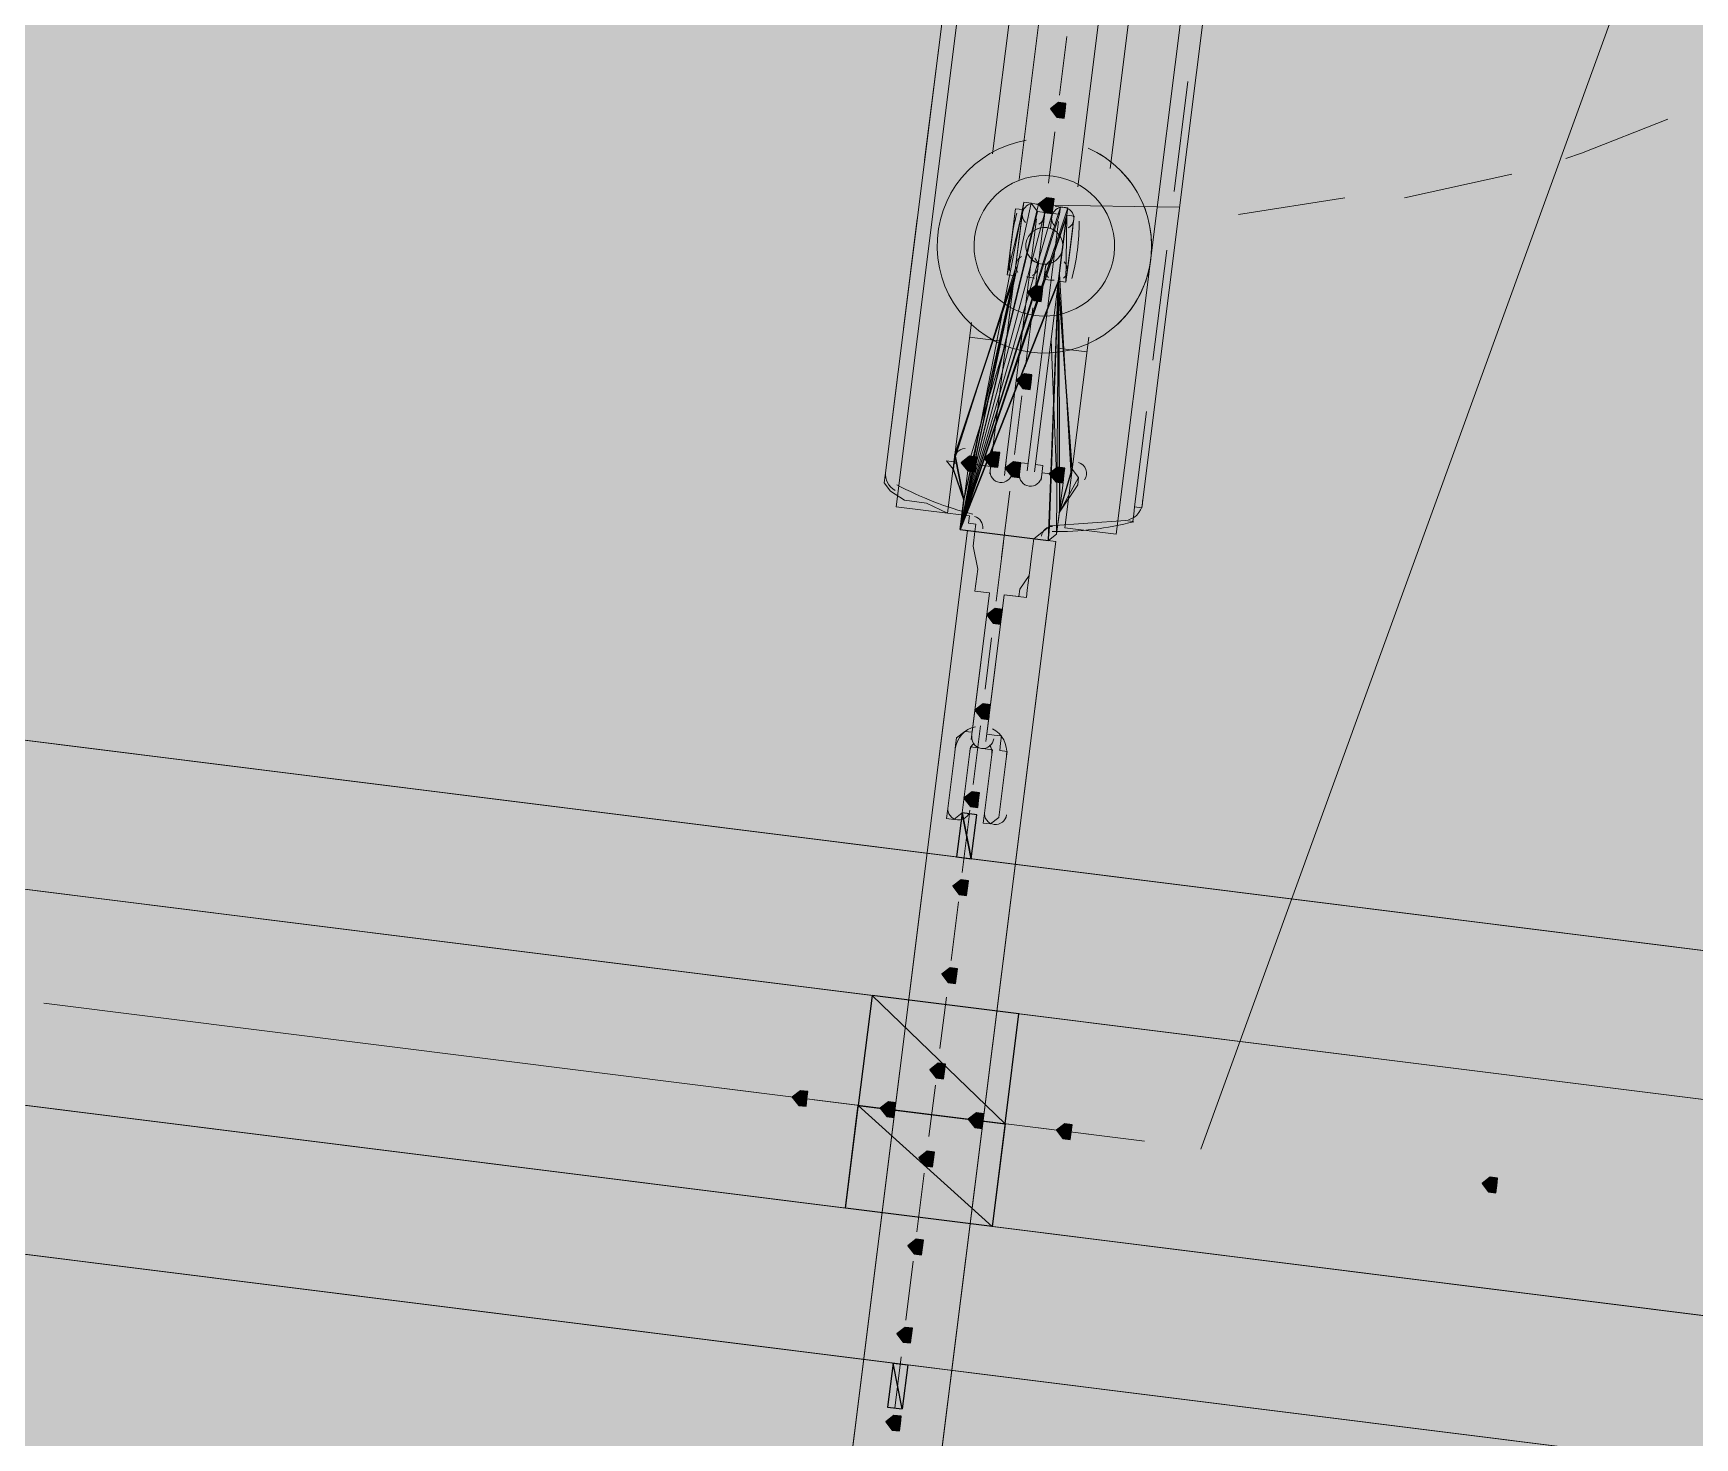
# Model space of a CAD drawing. Header units: metres. Extents: x -4 to 509425, y 7549 to 4732445.
# Drawn here: x 476012.322 to 476014.224, y 4719778.179 to 4719779.787 of the extents above; entities that cross this region are included whole.
import ezdxf

# ---------------------------------------------------------------- set-up
doc = ezdxf.new("R2010")
doc.units = ezdxf.units.M
doc.header["$LTSCALE"] = 0.01
doc.header["$MEASUREMENT"] = 0
doc.layers.get('0').update_dxf_attribs({"lineweight": 0})
doc.layers.add('_SUBESTACIÓN', color=1, linetype='Continuous')
doc.layers.add('SUBESTACION LA VID', color=253, linetype='Continuous')

# ---------------------------------------------------------------- blocks, each defined once
blk = doc.blocks.new('A$Cfff6051d')
at = {"layer": 'SUBESTACION LA VID', "transparency": 33554687}
h = blk.add_hatch(color=256, dxfattribs=at)
h.dxf.hatch_style = 2
h.paths.add_polyline_path([(476013.5034, 4719779.6985), (476013.5045, 4719779.7069), (476013.4961, 4719779.708), (476013.4866, 4719779.7007), (476013.494, 4719779.6912), (476013.5024, 4719779.6901)])
h = blk.add_hatch(color=256, dxfattribs=at)
h.dxf.hatch_style = 2
h.paths.add_polyline_path([(476013.4897, 4719779.5893), (476013.4908, 4719779.5977), (476013.4824, 4719779.5988), (476013.4729, 4719779.5914), (476013.4803, 4719779.582), (476013.4887, 4719779.5809)])
h = blk.add_hatch(color=256, dxfattribs=at)
h.dxf.hatch_style = 2
h.paths.add_polyline_path([(476013.4771, 4719779.4885), (476013.4781, 4719779.4969), (476013.4697, 4719779.498), (476013.4603, 4719779.4906), (476013.4676, 4719779.4812), (476013.476, 4719779.4801)])
h = blk.add_hatch(color=256, dxfattribs=at)
h.dxf.hatch_style = 2
h.paths.add_polyline_path([(476013.4645, 4719779.3877), (476013.4655, 4719779.3961), (476013.4571, 4719779.3972), (476013.4477, 4719779.3898), (476013.455, 4719779.3804), (476013.4634, 4719779.3793)])
h = blk.add_hatch(color=256, dxfattribs=at)
h.dxf.hatch_style = 2
h.paths.add_polyline_path([(476013.4014, 4719779.2933), (476013.4025, 4719779.3017), (476013.3941, 4719779.3027), (476013.3846, 4719779.2954), (476013.392, 4719779.2859), (476013.4004, 4719779.2849)])
h = blk.add_hatch(color=256, dxfattribs=at)
h.dxf.hatch_style = 2
h.paths.add_polyline_path([(476013.4277, 4719779.2985), (476013.4287, 4719779.3069), (476013.4203, 4719779.3079), (476013.4109, 4719779.3006), (476013.4182, 4719779.2911), (476013.4266, 4719779.2901)])
h = blk.add_hatch(color=256, dxfattribs=at)
h.dxf.hatch_style = 2
h.paths.add_polyline_path([(476013.4518, 4719779.2869), (476013.4529, 4719779.2953), (476013.4445, 4719779.2964), (476013.435, 4719779.289), (476013.4424, 4719779.2796), (476013.4508, 4719779.2785)])
h = blk.add_hatch(color=256, dxfattribs=at)
h.dxf.hatch_style = 2
h.paths.add_polyline_path([(476013.5022, 4719779.2806), (476013.5033, 4719779.289), (476013.4949, 4719779.2901), (476013.4854, 4719779.2827), (476013.4928, 4719779.2733), (476013.5012, 4719779.2722)])
h = blk.add_hatch(color=256, dxfattribs=at)
h.dxf.hatch_style = 2
h.paths.add_polyline_path([(476013.4308, 4719779.1189), (476013.4318, 4719779.1273), (476013.4234, 4719779.1284), (476013.414, 4719779.121), (476013.4213, 4719779.1116), (476013.4297, 4719779.1105)])
h = blk.add_hatch(color=256, dxfattribs=at)
h.dxf.hatch_style = 2
h.paths.add_polyline_path([(476013.4171, 4719779.0097), (476013.4181, 4719779.0181), (476013.4097, 4719779.0192), (476013.4003, 4719779.0118), (476013.4076, 4719779.0024), (476013.416, 4719779.0013)])
h = blk.add_hatch(color=256, dxfattribs=at)
h.dxf.hatch_style = 2
h.paths.add_polyline_path([(476013.4044, 4719778.9089), (476013.4055, 4719778.9173), (476013.3971, 4719778.9184), (476013.3876, 4719778.911), (476013.395, 4719778.9016), (476013.4034, 4719778.9005)])
h = blk.add_hatch(color=256, dxfattribs=at)
h.dxf.hatch_style = 2
h.paths.add_polyline_path([(476013.3918, 4719778.8081), (476013.3928, 4719778.8165), (476013.3844, 4719778.8176), (476013.375, 4719778.8102), (476013.3823, 4719778.8008), (476013.3907, 4719778.7997)])
h = blk.add_hatch(color=256, dxfattribs=at)
h.dxf.hatch_style = 2
h.paths.add_polyline_path([(476013.3792, 4719778.7073), (476013.3802, 4719778.7157), (476013.3718, 4719778.7168), (476013.3624, 4719778.7094), (476013.3697, 4719778.7), (476013.3781, 4719778.6989)])
h = blk.add_hatch(color=256, dxfattribs=at)
h.dxf.hatch_style = 2
h.paths.add_polyline_path([(476013.3655, 4719778.5981), (476013.3665, 4719778.6065), (476013.3581, 4719778.6076), (476013.3487, 4719778.6002), (476013.356, 4719778.5908), (476013.3644, 4719778.5897)])
h = blk.add_hatch(color=256, dxfattribs=at)
h.dxf.hatch_style = 2
h.paths.add_polyline_path([(476013.2079, 4719778.5667), (476013.209, 4719778.5751), (476013.2006, 4719778.5761), (476013.1911, 4719778.5688), (476013.1985, 4719778.5593), (476013.2069, 4719778.5583)])
h = blk.add_hatch(color=256, dxfattribs=at)
h.dxf.hatch_style = 2
h.paths.add_polyline_path([(476013.3087, 4719778.554), (476013.3098, 4719778.5624), (476013.3014, 4719778.5635), (476013.2919, 4719778.5561), (476013.2993, 4719778.5467), (476013.3077, 4719778.5456)])
h = blk.add_hatch(color=256, dxfattribs=at)
h.dxf.hatch_style = 2
h.paths.add_polyline_path([(476013.4095, 4719778.5414), (476013.4106, 4719778.5498), (476013.4022, 4719778.5508), (476013.3927, 4719778.5435), (476013.4001, 4719778.534), (476013.4085, 4719778.533)])
h = blk.add_hatch(color=256, dxfattribs=at)
h.dxf.hatch_style = 2
h.paths.add_polyline_path([(476013.5103, 4719778.5287), (476013.5114, 4719778.5371), (476013.503, 4719778.5382), (476013.4935, 4719778.5308), (476013.5009, 4719778.5214), (476013.5093, 4719778.5203)])
h = blk.add_hatch(color=256, dxfattribs=at)
h.dxf.hatch_style = 2
h.paths.add_polyline_path([(476013.3528, 4719778.4973), (476013.3539, 4719778.5057), (476013.3455, 4719778.5068), (476013.336, 4719778.4994), (476013.3434, 4719778.49), (476013.3518, 4719778.4889)])
h = blk.add_hatch(color=256, dxfattribs=at)
h.dxf.hatch_style = 2
h.paths.add_polyline_path([(476013.9976, 4719778.4677), (476013.9986, 4719778.4761), (476013.9902, 4719778.4771), (476013.9808, 4719778.4698), (476013.9881, 4719778.4603), (476013.9965, 4719778.4593)])
h = blk.add_hatch(color=256, dxfattribs=at)
h.dxf.hatch_style = 2
h.paths.add_polyline_path([(476013.3402, 4719778.3965), (476013.3412, 4719778.4049), (476013.3328, 4719778.4059), (476013.3234, 4719778.3986), (476013.3307, 4719778.3891), (476013.3391, 4719778.3881)])
h = blk.add_hatch(color=256, dxfattribs=at)
h.dxf.hatch_style = 2
h.paths.add_polyline_path([(476013.3275, 4719778.2957), (476013.3286, 4719778.3041), (476013.3202, 4719778.3051), (476013.3107, 4719778.2978), (476013.3181, 4719778.2883), (476013.3265, 4719778.2873)])
h = blk.add_hatch(color=256, dxfattribs=at)
h.dxf.hatch_style = 2
h.paths.add_polyline_path([(476013.3149, 4719778.1949), (476013.316, 4719778.2033), (476013.3076, 4719778.2043), (476013.2981, 4719778.197), (476013.3055, 4719778.1875), (476013.3139, 4719778.1865)])
at = {"layer": 'SUBESTACION LA VID', "lineweight": 15}
for p, q in [((476013.31, 4719779.245), (476013.7618, 4719782.8487)), ((476013.8058, 4719782.4507), (476013.4509, 4719779.6198)), ((476013.873, 4719782.4423), (476013.5181, 4719779.6114)), ((476013.4204, 4719779.6492), (476013.5826, 4719780.9429)), ((476013.5549, 4719779.6324), (476013.7002, 4719780.7916)), ((476013.759, 4719780.7842), (476013.5621, 4719779.2134)), ((476013.5056, 4719779.7836), (476013.4971, 4719779.7164)), ((476013.3427, 4719779.6419), (476013.3585, 4719779.7679)), ((476013.6441, 4719779.7321), (476013.6283, 4719779.6061)), ((476019.8979, 4719778.0266), (476006.8857, 4719779.6579)), ((476013.4919, 4719779.6744), (476013.4845, 4719779.6156)), ((476013.8919, 4719779.5986), (476014.0148, 4719779.6259)), ((476013.4782, 4719779.5652), (476013.4803, 4719779.582)), ((476013.4813, 4719779.5904), (476013.6346, 4719779.5882)), ((476013.4866, 4719779.5641), (476013.4887, 4719779.5809)), ((476013.7018, 4719779.5798), (476013.8237, 4719779.5987)), ((476013.3185, 4719779.4487), (476013.3343, 4719779.5747)), ((476013.454, 4719779.5768), (476013.4182, 4719779.2911)), ((476013.435, 4719779.289), (476013.4708, 4719779.5746)), ((476013.454, 4719779.5768), (476013.454, 4719779.5768)), ((476013.496, 4719779.5715), (476013.4602, 4719779.2859)), ((476013.4624, 4719779.5757), (476013.4624, 4719779.5757)), ((476013.5044, 4719779.5704), (476013.4686, 4719779.2848)), ((476013.4792, 4719779.5736), (476013.4719, 4719779.5148)), ((476013.496, 4719779.5715), (476013.496, 4719779.5715)), ((476013.5044, 4719779.5704), (476013.5044, 4719779.5704)), ((476013.6199, 4719779.5389), (476013.6041, 4719779.4129)), ((476013.3762, 4719779.2964), (476013.4467, 4719779.518)), ((476013.4467, 4719779.518), (476013.4467, 4719779.518)), ((476013.4729, 4719779.5232), (476013.4697, 4719779.498)), ((476013.4813, 4719779.5221), (476013.4781, 4719779.4969)), ((476013.5106, 4719779.2796), (476013.4971, 4719779.5116)), ((476013.4971, 4719779.5116), (476013.4971, 4719779.5116)), ((476019.7256, 4719777.8775), (476007.0075, 4719779.472)), ((476013.4666, 4719779.4728), (476013.4582, 4719779.4056)), ((476013.4361, 4719779.4339), (476013.393, 4719779.2943)), ((476013.4277, 4719779.435), (476013.3941, 4719779.4392)), ((476013.4876, 4719779.436), (476013.4938, 4719779.2817)), ((476013.5285, 4719779.4224), (476013.4949, 4719779.4266)), ((476013.2975, 4719779.2807), (476013.3111, 4719779.3899)), ((476013.454, 4719779.372), (476013.4455, 4719779.3048)), ((476013.5968, 4719779.3541), (476013.5831, 4719779.2449)), ((476013.3846, 4719779.2954), (476013.3846, 4719779.2954)), ((476013.4172, 4719779.2827), (476013.4193, 4719779.2995)), ((476013.4361, 4719779.2974), (476013.434, 4719779.2806)), ((476013.3877, 4719779.2523), (476013.3752, 4719779.288)), ((476013.393, 4719779.2943), (476013.4182, 4719779.2911)), ((476013.4266, 4719779.2901), (476013.4266, 4719779.2901)), ((476013.435, 4719779.289), (476013.4518, 4719779.2869)), ((476013.4781, 4719779.2922), (476013.4697, 4719779.2932)), ((476013.476, 4719779.2754), (476013.4781, 4719779.2922)), ((476013.4938, 4719779.2817), (476013.477, 4719779.2838)), ((476013.5022, 4719779.2806), (476013.5022, 4719779.2806)), ((476013.4403, 4719779.2628), (476013.4308, 4719779.1872)), ((476013.4928, 4719779.2733), (476013.4928, 4719779.2733)), ((476013.4938, 4719779.2134), (476013.5012, 4719779.2722)), ((476013.497, 4719779.2386), (476013.518, 4719779.2701)), ((476019.695, 4719777.6339), (476006.9769, 4719779.2284)), ((476013.3919, 4719779.2176), (476013.2108, 4719777.7728)), ((476013.4927, 4719779.205), (476013.3116, 4719777.7601)), ((476013.3835, 4719779.2187), (476013.4843, 4719779.2061)), ((476013.4329, 4719779.204), (476013.4245, 4719779.1368)), ((476013.4854, 4719779.2145), (476013.4854, 4719779.2145)), ((476013.3961, 4719778.9782), (476013.4171, 4719779.1462)), ((476013.4129, 4719778.9761), (476013.4339, 4719779.1441)), ((476013.4192, 4719779.0948), (476013.4118, 4719779.036)), ((476019.8252, 4719777.447), (476006.8131, 4719779.0783)), ((476013.4066, 4719778.994), (476013.3981, 4719778.9268)), ((476013.3855, 4719778.8942), (476013.3939, 4719778.9614)), ((476013.4191, 4719778.9583), (476013.4107, 4719778.8911)), ((476013.4359, 4719778.9562), (476013.4275, 4719778.889)), ((476013.3939, 4719778.8932), (476013.3855, 4719778.826)), ((476013.396, 4719778.8417), (476013.4023, 4719778.8921)), ((476013.3813, 4719778.7924), (476013.3729, 4719778.7252)), ((476013.5944, 4719778.5182), (476012.3343, 4719778.6762)), ((476013.252, 4719778.4417), (476013.2825, 4719778.6853)), ((476013.3676, 4719778.6832), (476013.3602, 4719778.6244)), ((476013.42, 4719778.4206), (476013.4505, 4719778.6642)), ((476013.1743, 4719778.5709), (476013.1071, 4719778.5793)), ((476013.355, 4719778.5824), (476013.3476, 4719778.5236)), ((476013.2835, 4719778.5572), (476013.2163, 4719778.5656)), ((476013.3843, 4719778.5445), (476013.3171, 4719778.553)), ((476013.4851, 4719778.5319), (476013.4263, 4719778.5393)), ((476013.5944, 4719778.5182), (476013.5271, 4719778.5266)), ((476013.3423, 4719778.4816), (476013.3339, 4719778.4143)), ((476013.3297, 4719778.3807), (476013.3213, 4719778.3135)), ((476013.316, 4719778.2715), (476013.3086, 4719778.2127))]:
    blk.add_line(p, q, dxfattribs=at)
at = {"layer": 'SUBESTACION LA VID', "lineweight": 0}
for p, q in [((476013.5055, 4719779.5788), (476013.3835, 4719779.2187)), ((476009.4058, 4719779.342), (476013.3792, 4719778.8438)), ((476013.3919, 4719779.2176), (476013.4927, 4719779.205)), ((476013.2825, 4719778.6853), (476010.6364, 4719779.017)), ((476013.3792, 4719778.8438), (476017.3442, 4719778.3467)), ((476017.3694, 4719778.3436), (476013.3792, 4719778.8438)), ((476010.6059, 4719778.7734), (476013.252, 4719778.4417)), ((476013.2825, 4719778.6853), (476014.6098, 4719778.5189)), ((476013.252, 4719778.4417), (476014.5792, 4719778.2753))]:
    blk.add_line(p, q, dxfattribs=at)
at = {"layer": 'SUBESTACION LA VID', "lineweight": 15}
for points in [[(476013.5681, 4719781.4396), (476013.2975, 4719779.2807), (476013.2964, 4719779.2723), (476013.3037, 4719779.2628), (476013.3195, 4719779.2523), (476013.3447, 4719779.2492), (476013.3688, 4719779.2376), (476013.394, 4719779.2344), (476013.393, 4719779.226), (476013.4014, 4719779.225), (476013.4003, 4719779.2166), (476013.3982, 4719779.1998), (476013.4035, 4719779.1735), (476013.4014, 4719779.1567), (476013.4003, 4719779.1483), (476013.4171, 4719779.1462), (476013.3971, 4719778.9866), (476013.3887, 4719778.9877), (476013.3793, 4719778.9803), (476013.3782, 4719778.9719), (476013.3771, 4719778.9635), (476013.3687, 4719778.8963), (476013.3677, 4719778.8879), (476013.3761, 4719778.8869), (476013.3855, 4719778.8942), (476013.3939, 4719778.9614), (476013.395, 4719778.9698), (476013.4034, 4719778.9688), (476013.4118, 4719778.9677), (476013.4202, 4719778.9667), (476013.4191, 4719778.9583), (476013.4107, 4719778.8911), (476013.4097, 4719778.8827), (476013.4181, 4719778.8816), (476013.4275, 4719778.889), (476013.4359, 4719778.9562), (476013.437, 4719778.9646), (476013.4286, 4719778.9656), (476013.4297, 4719778.974), (476013.4307, 4719778.9824), (476013.4223, 4719778.9835), (476013.4139, 4719778.9845), (476013.4339, 4719779.1441), (476013.4591, 4719779.141), (476013.4602, 4719779.1494), (476013.4623, 4719779.1662), (476013.4654, 4719779.1914), (476013.4675, 4719779.2082), (476013.477, 4719779.2155), (476013.4864, 4719779.2229), (476013.5295, 4719779.226), (476013.5726, 4719779.2291), (476013.581, 4719779.2281), (476013.582, 4719779.2365), (476013.5831, 4719779.2449), (476013.5915, 4719779.2438), (476013.8621, 4719781.4027)], [(476014.0768, 4719779.6437), (476014.0946, 4719779.65), (476014.1933, 4719779.6888)], [(476019.7467, 4719778.0455), (476017.3694, 4719778.3436), (476017.3757, 4719778.394), (476017.3505, 4719778.3971), (476017.3442, 4719778.3467), (476013.396, 4719778.8417), (476013.4023, 4719778.8921), (476013.3855, 4719778.8942), (476013.3792, 4719778.8438), (476009.431, 4719779.3388), (476009.4374, 4719779.3892), (476009.4122, 4719779.3924), (476009.4058, 4719779.342), (476007.0285, 4719779.64)], [(476012.1317, 4719778.8296), (476013.2825, 4719778.6853), (476013.2667, 4719778.5593), (476013.4347, 4719778.5382), (476013.4505, 4719778.6642), (476014.6098, 4719778.5189), (476014.594, 4719778.3929), (476014.762, 4719778.3718), (476014.7778, 4719778.4978), (476015.9286, 4719778.3536), (476015.9128, 4719778.2275), (476016.0809, 4719778.2065), (476016.0966, 4719778.3325), (476017.2559, 4719778.1872)], [(476013.518, 4719779.2701), (476013.519, 4719779.2785), (476013.5117, 4719779.288), (476013.496, 4719779.5032), (476013.5044, 4719779.5022), (476013.5055, 4719779.5106), (476013.5065, 4719779.519), (476013.5076, 4719779.5274), (476013.5086, 4719779.5358), (476013.5097, 4719779.5442), (476013.5107, 4719779.5526), (476013.5118, 4719779.561), (476013.5128, 4719779.5694), (476013.5139, 4719779.5778), (476013.5055, 4719779.5788), (476013.5065, 4719779.5872), (476013.4981, 4719779.5883), (476013.4971, 4719779.5799), (476013.4887, 4719779.5809), (476013.4803, 4719779.582), (476013.4719, 4719779.583), (476013.4645, 4719779.5925), (476013.4561, 4719779.5936), (476013.4551, 4719779.5852), (476013.4467, 4719779.5862), (476013.4456, 4719779.5778), (476013.4446, 4719779.5694), (476013.4435, 4719779.561), (476013.4425, 4719779.5526), (476013.4414, 4719779.5442), (476013.4404, 4719779.5358), (476013.4393, 4719779.5274), (476013.4382, 4719779.519), (476013.4372, 4719779.5106), (476013.4456, 4719779.5096), (476013.3773, 4719779.3048), (476013.3762, 4719779.2964), (476013.3678, 4719779.2975), (476013.3752, 4719779.288), (476013.3877, 4719779.2523), (476013.3846, 4719779.2271), (476013.3835, 4719779.2187), (476013.4843, 4719779.2061), (476013.4938, 4719779.2134), (476013.497, 4719779.2386), (476013.518, 4719779.2701)], [(476013.3962, 4719779.456), (476013.3688, 4719779.2376), (476013.31, 4719779.245)], [(476013.5621, 4719779.2134), (476013.5032, 4719779.2208), (476013.5306, 4719779.4392)], [(476019.674, 4719777.4659), (476017.2967, 4719777.764), (476017.2904, 4719777.7135), (476017.2652, 4719777.7167), (476017.2715, 4719777.7671), (476013.3233, 4719778.2621), (476013.317, 4719778.2117), (476013.3002, 4719778.2138), (476013.3065, 4719778.2642), (476009.3584, 4719778.7592), (476009.3521, 4719778.7088), (476009.3269, 4719778.7119), (476009.3332, 4719778.7623), (476006.9559, 4719779.0604)], [(476012.1011, 4719778.586), (476013.252, 4719778.4417), (476013.2667, 4719778.5593), (476013.4347, 4719778.5382), (476013.42, 4719778.4206), (476014.5792, 4719778.2753), (476014.594, 4719778.3929), (476014.762, 4719778.3718), (476014.7473, 4719778.2542), (476015.8981, 4719778.1099), (476015.9128, 4719778.2275), (476016.0809, 4719778.2065), (476016.0661, 4719778.0889), (476017.2254, 4719777.9435)], [(476013.4613, 4719779.2943), (476013.4529, 4719779.2953), (476013.4508, 4719779.2785)], [(476013.392, 4719779.2859), (476013.392, 4719779.2859), (476013.3846, 4719779.2271)], [(476013.3919, 4719779.2176), (476013.4927, 4719779.205), (476013.3116, 4719777.7601), (476013.2108, 4719777.7728), (476013.3919, 4719779.2176)], [(476013.4171, 4719779.1462), (476013.4003, 4719779.1483), (476013.4014, 4719779.1567), (476013.4035, 4719779.1735), (476013.3982, 4719779.1998), (476013.4003, 4719779.2166)], [(476013.4675, 4719779.2082), (476013.4654, 4719779.1914), (476013.4623, 4719779.1662), (476013.4518, 4719779.1504), (476013.4507, 4719779.142), (476013.4339, 4719779.1441)], [(476013.3771, 4719778.9635), (476013.3687, 4719778.8963), (476013.3729, 4719778.9299)], [(476013.3792, 4719778.8438), (476013.3855, 4719778.8942), (476013.4023, 4719778.8921)], [(476013.3065, 4719778.2642), (476013.3002, 4719778.2138), (476013.317, 4719778.2117), (476013.3233, 4719778.2621)]]:
    blk.add_lwpolyline(points, dxfattribs=at)
at = {"layer": 'SUBESTACION LA VID'}
for points in [[(476013.5034, 4719779.6985), (476013.5045, 4719779.7069), (476013.4961, 4719779.708), (476013.4866, 4719779.7007), (476013.494, 4719779.6912), (476013.5024, 4719779.6901)], [(476013.4897, 4719779.5893), (476013.4908, 4719779.5977), (476013.4824, 4719779.5988), (476013.4729, 4719779.5914), (476013.4803, 4719779.582), (476013.4887, 4719779.5809)], [(476013.496, 4719779.5032), (476013.5055, 4719779.5788), (476013.3835, 4719779.2187)], [(476013.4843, 4719779.2061), (476013.496, 4719779.5032), (476013.3835, 4719779.2187)], [(476013.4771, 4719779.4885), (476013.4781, 4719779.4969), (476013.4697, 4719779.498), (476013.4603, 4719779.4906), (476013.4676, 4719779.4812), (476013.476, 4719779.4801)], [(476013.5117, 4719779.288), (476013.496, 4719779.5032), (476013.497, 4719779.2386)], [(476013.4645, 4719779.3877), (476013.4655, 4719779.3961), (476013.4571, 4719779.3972), (476013.4477, 4719779.3898), (476013.455, 4719779.3804), (476013.4634, 4719779.3793)], [(476013.3877, 4719779.2523), (476013.3773, 4719779.3048), (476013.3752, 4719779.288)], [(476013.4014, 4719779.2933), (476013.4025, 4719779.3017), (476013.3941, 4719779.3027), (476013.3846, 4719779.2954), (476013.392, 4719779.2859), (476013.4004, 4719779.2849)], [(476013.4277, 4719779.2985), (476013.4287, 4719779.3069), (476013.4203, 4719779.3079), (476013.4109, 4719779.3006), (476013.4182, 4719779.2911), (476013.4266, 4719779.2901)], [(476013.4518, 4719779.2869), (476013.4529, 4719779.2953), (476013.4445, 4719779.2964), (476013.435, 4719779.289), (476013.4424, 4719779.2796), (476013.4508, 4719779.2785)], [(476013.5022, 4719779.2806), (476013.5033, 4719779.289), (476013.4949, 4719779.2901), (476013.4854, 4719779.2827), (476013.4928, 4719779.2733), (476013.5012, 4719779.2722)], [(476013.4308, 4719779.1189), (476013.4318, 4719779.1273), (476013.4234, 4719779.1284), (476013.414, 4719779.121), (476013.4213, 4719779.1116), (476013.4297, 4719779.1105)], [(476013.4171, 4719779.0097), (476013.4181, 4719779.0181), (476013.4097, 4719779.0192), (476013.4003, 4719779.0118), (476013.4076, 4719779.0024), (476013.416, 4719779.0013)], [(476013.4044, 4719778.9089), (476013.4055, 4719778.9173), (476013.3971, 4719778.9184), (476013.3876, 4719778.911), (476013.395, 4719778.9016), (476013.4034, 4719778.9005)], [(476013.3792, 4719778.8438), (476013.396, 4719778.8417), (476013.3855, 4719778.8942)], [(476013.396, 4719778.8417), (476013.4023, 4719778.8921), (476013.3855, 4719778.8942)], [(476013.3918, 4719778.8081), (476013.3928, 4719778.8165), (476013.3844, 4719778.8176), (476013.375, 4719778.8102), (476013.3823, 4719778.8008), (476013.3907, 4719778.7997)], [(476013.3792, 4719778.7073), (476013.3802, 4719778.7157), (476013.3718, 4719778.7168), (476013.3624, 4719778.7094), (476013.3697, 4719778.7), (476013.3781, 4719778.6989)], [(476013.2667, 4719778.5593), (476013.4347, 4719778.5382), (476013.2825, 4719778.6853)], [(476013.4347, 4719778.5382), (476013.4505, 4719778.6642), (476013.2825, 4719778.6853)], [(476013.3655, 4719778.5981), (476013.3665, 4719778.6065), (476013.3581, 4719778.6076), (476013.3487, 4719778.6002), (476013.356, 4719778.5908), (476013.3644, 4719778.5897)], [(476013.2079, 4719778.5667), (476013.209, 4719778.5751), (476013.2006, 4719778.5761), (476013.1911, 4719778.5688), (476013.1985, 4719778.5593), (476013.2069, 4719778.5583)], [(476013.252, 4719778.4417), (476013.2667, 4719778.5593), (476013.42, 4719778.4206)], [(476013.42, 4719778.4206), (476013.2667, 4719778.5593), (476013.4347, 4719778.5382)], [(476013.3087, 4719778.554), (476013.3098, 4719778.5624), (476013.3014, 4719778.5635), (476013.2919, 4719778.5561), (476013.2993, 4719778.5467), (476013.3077, 4719778.5456)], [(476013.4095, 4719778.5414), (476013.4106, 4719778.5498), (476013.4022, 4719778.5508), (476013.3927, 4719778.5435), (476013.4001, 4719778.534), (476013.4085, 4719778.533)], [(476013.5103, 4719778.5287), (476013.5114, 4719778.5371), (476013.503, 4719778.5382), (476013.4935, 4719778.5308), (476013.5009, 4719778.5214), (476013.5093, 4719778.5203)], [(476013.3528, 4719778.4973), (476013.3539, 4719778.5057), (476013.3455, 4719778.5068), (476013.336, 4719778.4994), (476013.3434, 4719778.49), (476013.3518, 4719778.4889)], [(476013.9976, 4719778.4677), (476013.9986, 4719778.4761), (476013.9902, 4719778.4771), (476013.9808, 4719778.4698), (476013.9881, 4719778.4603), (476013.9965, 4719778.4593)], [(476013.3402, 4719778.3965), (476013.3412, 4719778.4049), (476013.3328, 4719778.4059), (476013.3234, 4719778.3986), (476013.3307, 4719778.3891), (476013.3391, 4719778.3881)], [(476013.3275, 4719778.2957), (476013.3286, 4719778.3041), (476013.3202, 4719778.3051), (476013.3107, 4719778.2978), (476013.3181, 4719778.2883), (476013.3265, 4719778.2873)], [(476013.3149, 4719778.1949), (476013.316, 4719778.2033), (476013.3076, 4719778.2043), (476013.2981, 4719778.197), (476013.3055, 4719778.1875), (476013.3139, 4719778.1865)]]:
    blk.add_lwpolyline(points, close=True, dxfattribs=at)
at = {"layer": 'SUBESTACION LA VID', "lineweight": 0}
for points in [[(476013.5034, 4719779.6985), (476013.5045, 4719779.7069), (476013.4961, 4719779.708), (476013.4866, 4719779.7007), (476013.494, 4719779.6912), (476013.5024, 4719779.6901)], [(476013.4897, 4719779.5893), (476013.4908, 4719779.5977), (476013.4824, 4719779.5988), (476013.4729, 4719779.5914), (476013.4803, 4719779.582), (476013.4887, 4719779.5809)], [(476013.496, 4719779.5032), (476013.5055, 4719779.5788), (476013.3835, 4719779.2187)], [(476013.4843, 4719779.2061), (476013.496, 4719779.5032), (476013.3835, 4719779.2187)], [(476013.4771, 4719779.4885), (476013.4781, 4719779.4969), (476013.4697, 4719779.498), (476013.4603, 4719779.4906), (476013.4676, 4719779.4812), (476013.476, 4719779.4801)], [(476013.5117, 4719779.288), (476013.496, 4719779.5032), (476013.497, 4719779.2386)], [(476013.4645, 4719779.3877), (476013.4655, 4719779.3961), (476013.4571, 4719779.3972), (476013.4477, 4719779.3898), (476013.455, 4719779.3804), (476013.4634, 4719779.3793)], [(476013.3877, 4719779.2523), (476013.3773, 4719779.3048), (476013.3752, 4719779.288)], [(476013.4014, 4719779.2933), (476013.4025, 4719779.3017), (476013.3941, 4719779.3027), (476013.3846, 4719779.2954), (476013.392, 4719779.2859), (476013.4004, 4719779.2849)], [(476013.4277, 4719779.2985), (476013.4287, 4719779.3069), (476013.4203, 4719779.3079), (476013.4109, 4719779.3006), (476013.4182, 4719779.2911), (476013.4266, 4719779.2901)], [(476013.4518, 4719779.2869), (476013.4529, 4719779.2953), (476013.4445, 4719779.2964), (476013.435, 4719779.289), (476013.4424, 4719779.2796), (476013.4508, 4719779.2785)], [(476013.5022, 4719779.2806), (476013.5033, 4719779.289), (476013.4949, 4719779.2901), (476013.4854, 4719779.2827), (476013.4928, 4719779.2733), (476013.5012, 4719779.2722)], [(476013.4308, 4719779.1189), (476013.4318, 4719779.1273), (476013.4234, 4719779.1284), (476013.414, 4719779.121), (476013.4213, 4719779.1116), (476013.4297, 4719779.1105)], [(476013.4171, 4719779.0097), (476013.4181, 4719779.0181), (476013.4097, 4719779.0192), (476013.4003, 4719779.0118), (476013.4076, 4719779.0024), (476013.416, 4719779.0013)], [(476013.4044, 4719778.9089), (476013.4055, 4719778.9173), (476013.3971, 4719778.9184), (476013.3876, 4719778.911), (476013.395, 4719778.9016), (476013.4034, 4719778.9005)], [(476013.3792, 4719778.8438), (476013.396, 4719778.8417), (476013.3855, 4719778.8942)], [(476013.396, 4719778.8417), (476013.4023, 4719778.8921), (476013.3855, 4719778.8942)], [(476013.3918, 4719778.8081), (476013.3928, 4719778.8165), (476013.3844, 4719778.8176), (476013.375, 4719778.8102), (476013.3823, 4719778.8008), (476013.3907, 4719778.7997)], [(476013.3792, 4719778.7073), (476013.3802, 4719778.7157), (476013.3718, 4719778.7168), (476013.3624, 4719778.7094), (476013.3697, 4719778.7), (476013.3781, 4719778.6989)], [(476013.2667, 4719778.5593), (476013.4347, 4719778.5382), (476013.2825, 4719778.6853)], [(476013.4347, 4719778.5382), (476013.4505, 4719778.6642), (476013.2825, 4719778.6853)], [(476013.3655, 4719778.5981), (476013.3665, 4719778.6065), (476013.3581, 4719778.6076), (476013.3487, 4719778.6002), (476013.356, 4719778.5908), (476013.3644, 4719778.5897)], [(476013.2079, 4719778.5667), (476013.209, 4719778.5751), (476013.2006, 4719778.5761), (476013.1911, 4719778.5688), (476013.1985, 4719778.5593), (476013.2069, 4719778.5583)], [(476013.252, 4719778.4417), (476013.2667, 4719778.5593), (476013.42, 4719778.4206)], [(476013.42, 4719778.4206), (476013.2667, 4719778.5593), (476013.4347, 4719778.5382)], [(476013.3087, 4719778.554), (476013.3098, 4719778.5624), (476013.3014, 4719778.5635), (476013.2919, 4719778.5561), (476013.2993, 4719778.5467), (476013.3077, 4719778.5456)], [(476013.4095, 4719778.5414), (476013.4106, 4719778.5498), (476013.4022, 4719778.5508), (476013.3927, 4719778.5435), (476013.4001, 4719778.534), (476013.4085, 4719778.533)], [(476013.5103, 4719778.5287), (476013.5114, 4719778.5371), (476013.503, 4719778.5382), (476013.4935, 4719778.5308), (476013.5009, 4719778.5214), (476013.5093, 4719778.5203)], [(476013.3528, 4719778.4973), (476013.3539, 4719778.5057), (476013.3455, 4719778.5068), (476013.336, 4719778.4994), (476013.3434, 4719778.49), (476013.3518, 4719778.4889)], [(476013.9976, 4719778.4677), (476013.9986, 4719778.4761), (476013.9902, 4719778.4771), (476013.9808, 4719778.4698), (476013.9881, 4719778.4603), (476013.9965, 4719778.4593)], [(476013.3402, 4719778.3965), (476013.3412, 4719778.4049), (476013.3328, 4719778.4059), (476013.3234, 4719778.3986), (476013.3307, 4719778.3891), (476013.3391, 4719778.3881)], [(476013.3275, 4719778.2957), (476013.3286, 4719778.3041), (476013.3202, 4719778.3051), (476013.3107, 4719778.2978), (476013.3181, 4719778.2883), (476013.3265, 4719778.2873)], [(476013.3149, 4719778.1949), (476013.316, 4719778.2033), (476013.3076, 4719778.2043), (476013.2981, 4719778.197), (476013.3055, 4719778.1875), (476013.3139, 4719778.1865)]]:
    blk.add_lwpolyline(points, close=True, dxfattribs=at)
for points in [[(476007.0285, 4719779.64), (476017.3694, 4719778.3436), (476009.4058, 4719779.342)], [(476013.4561, 4719779.5936), (476013.3835, 4719779.2187), (476013.4645, 4719779.5925), (476013.3835, 4719779.2187), (476013.4645, 4719779.5925), (476013.3835, 4719779.2187), (476013.4645, 4719779.5925), (476013.3835, 4719779.2187), (476013.4645, 4719779.5925)], [(476013.4729, 4719779.5914), (476013.3835, 4719779.2187), (476013.4719, 4719779.583), (476013.3835, 4719779.2187), (476013.4719, 4719779.583), (476013.3835, 4719779.2187), (476013.4803, 4719779.582), (476013.3835, 4719779.2187), (476013.4887, 4719779.5809), (476013.3835, 4719779.2187), (476013.4887, 4719779.5809), (476013.3835, 4719779.2187), (476013.4971, 4719779.5799)], [(476013.3835, 4719779.2187), (476013.4981, 4719779.5883), (476013.3835, 4719779.2187), (476013.4981, 4719779.5883), (476013.3835, 4719779.2187), (476013.4981, 4719779.5883)], [(476013.3835, 4719779.2187), (476013.5065, 4719779.5872), (476013.3835, 4719779.2187), (476013.5065, 4719779.5872), (476013.3835, 4719779.2187), (476013.5065, 4719779.5872)], [(476013.4456, 4719779.5778), (476013.4372, 4719779.5106), (476013.4467, 4719779.5862), (476013.4372, 4719779.5106), (476013.4467, 4719779.5862), (476013.4372, 4719779.5106), (476013.4467, 4719779.5862), (476013.4372, 4719779.5106), (476013.4467, 4719779.5862), (476013.4372, 4719779.5106), (476013.4467, 4719779.5862), (476013.4372, 4719779.5106), (476013.4551, 4719779.5852), (476013.4372, 4719779.5106), (476013.4551, 4719779.5852), (476013.4456, 4719779.5096), (476013.4551, 4719779.5852), (476013.4456, 4719779.5096), (476013.4551, 4719779.5852), (476013.4456, 4719779.5096), (476013.4551, 4719779.5852)], [(476013.4456, 4719779.5096), (476013.4551, 4719779.5852), (476013.4456, 4719779.5096), (476013.4551, 4719779.5852), (476013.4456, 4719779.5096), (476013.4561, 4719779.5936), (476013.4456, 4719779.5096), (476013.4561, 4719779.5936), (476013.4456, 4719779.5096), (476013.4561, 4719779.5936), (476013.4456, 4719779.5096), (476013.4561, 4719779.5936), (476013.4456, 4719779.5096)], [(476013.4446, 4719779.5694), (476013.4382, 4719779.519), (476013.4456, 4719779.5778), (476013.4382, 4719779.519), (476013.4456, 4719779.5778), (476013.4382, 4719779.519), (476013.4456, 4719779.5778), (476013.4382, 4719779.519), (476013.4456, 4719779.5778), (476013.4382, 4719779.519)], [(476013.4414, 4719779.5442), (476013.4425, 4719779.5526), (476013.4414, 4719779.5442), (476013.4425, 4719779.5526), (476013.4404, 4719779.5358), (476013.4435, 4719779.561), (476013.4404, 4719779.5358), (476013.4435, 4719779.561), (476013.4404, 4719779.5358), (476013.4435, 4719779.561), (476013.4404, 4719779.5358), (476013.4435, 4719779.561), (476013.4393, 4719779.5274), (476013.4446, 4719779.5694), (476013.4393, 4719779.5274), (476013.4446, 4719779.5694), (476013.4393, 4719779.5274), (476013.4446, 4719779.5694), (476013.4393, 4719779.5274)], [(476013.496, 4719779.5032), (476013.5055, 4719779.5788), (476013.5044, 4719779.5022), (476013.5139, 4719779.5778), (476013.5044, 4719779.5022), (476013.5139, 4719779.5778), (476013.5044, 4719779.5022), (476013.5139, 4719779.5778), (476013.5044, 4719779.5022), (476013.5139, 4719779.5778), (476013.5044, 4719779.5022), (476013.5139, 4719779.5778), (476013.5044, 4719779.5022), (476013.5139, 4719779.5778), (476013.5044, 4719779.5022), (476013.5139, 4719779.5778), (476013.5044, 4719779.5022), (476013.5139, 4719779.5778), (476013.5044, 4719779.5022), (476013.5139, 4719779.5778)], [(476013.5044, 4719779.5022), (476013.5128, 4719779.5694), (476013.5055, 4719779.5106), (476013.5128, 4719779.5694), (476013.5055, 4719779.5106), (476013.5128, 4719779.5694), (476013.5055, 4719779.5106), (476013.5128, 4719779.5694), (476013.5055, 4719779.5106), (476013.5128, 4719779.5694), (476013.5055, 4719779.5106), (476013.5128, 4719779.5694), (476013.5065, 4719779.519), (476013.5128, 4719779.5694)], [(476013.5118, 4719779.561), (476013.5065, 4719779.519), (476013.5118, 4719779.561), (476013.5065, 4719779.519), (476013.5118, 4719779.561), (476013.5065, 4719779.519)], [(476013.5118, 4719779.561), (476013.5076, 4719779.5274), (476013.5118, 4719779.561)], [(476013.5107, 4719779.5526), (476013.5076, 4719779.5274), (476013.5107, 4719779.5526), (476013.5076, 4719779.5274), (476013.5107, 4719779.5526), (476013.5086, 4719779.5358), (476013.5097, 4719779.5442), (476013.5086, 4719779.5358), (476013.5097, 4719779.5442)], [(476013.496, 4719779.5032), (476013.4843, 4719779.2061), (476013.496, 4719779.5032), (476013.4843, 4719779.2061), (476013.496, 4719779.5032), (476013.4854, 4719779.2145)], [(476013.496, 4719779.5032), (476013.4938, 4719779.2134), (476013.496, 4719779.5032)], [(476013.3678, 4719779.2975), (476013.3752, 4719779.288), (476013.3762, 4719779.2964), (476013.3752, 4719779.288), (476013.3762, 4719779.2964), (476013.3752, 4719779.288), (476013.3773, 4719779.3048), (476013.3752, 4719779.288), (476013.3773, 4719779.3048), (476013.3752, 4719779.288), (476013.3773, 4719779.3048)], [(476013.497, 4719779.2386), (476013.5117, 4719779.288), (476013.497, 4719779.2386), (476013.5117, 4719779.288), (476013.497, 4719779.2386), (476013.5117, 4719779.288), (476013.497, 4719779.2386), (476013.5117, 4719779.288)], [(476013.519, 4719779.2785), (476013.497, 4719779.2386), (476013.519, 4719779.2785), (476013.497, 4719779.2386)], [(476013.519, 4719779.2785), (476013.518, 4719779.2701), (476013.519, 4719779.2785), (476013.518, 4719779.2701), (476013.519, 4719779.2785), (476013.518, 4719779.2701), (476013.519, 4719779.2785)], [(476013.3835, 4719779.2187), (476013.3877, 4719779.2523), (476013.3835, 4719779.2187), (476013.3877, 4719779.2523), (476013.3835, 4719779.2187), (476013.3877, 4719779.2523)], [(476013.3846, 4719779.2271), (476013.3877, 4719779.2523), (476013.3846, 4719779.2271)], [(476006.9559, 4719779.0604), (476017.2967, 4719777.764), (476009.3332, 4719778.7623)], [(476017.2967, 4719777.764), (476013.3233, 4719778.2621), (476009.3332, 4719778.7623), (476013.3065, 4719778.2642)], [(476011.9331, 4719778.607), (476013.252, 4719778.4417), (476010.7739, 4719778.7524)]]:
    blk.add_lwpolyline(points, dxfattribs=at)
at = {"layer": 'SUBESTACION LA VID', "lineweight": 15}
for points, knots in [([(476013.4588, 4719779.6646), (476013.3989, 4719779.6543), (476013.3556, 4719779.6016), (476013.357, 4719779.5408), (476013.3584, 4719779.48), (476013.4041, 4719779.4294), (476013.4645, 4719779.4219), (476013.5248, 4719779.4143), (476013.5816, 4719779.452), (476013.598, 4719779.5106), (476013.6143, 4719779.5692), (476013.5854, 4719779.6309), (476013.5299, 4719779.6557)], [0, 0, 0, 0, 1, 1, 1, 2, 2, 2, 3, 3, 3, 4, 4, 4, 4]), ([(476013.5627, 4719779.4532), (476013.5932, 4719779.4811), (476013.6075, 4719779.5225), (476013.6009, 4719779.5633), (476013.5943, 4719779.6041), (476013.5676, 4719779.6388), (476013.5299, 4719779.6557)], [0, 0, 0, 0, 1, 1, 1, 2, 2, 2, 2]), ([(476013.5595, 4719779.5337), (476013.5651, 4719779.5777), (476013.5338, 4719779.6179), (476013.4897, 4719779.6235), (476013.4457, 4719779.629), (476013.4055, 4719779.5977), (476013.3999, 4719779.5537), (476013.3944, 4719779.5096), (476013.4257, 4719779.4694), (476013.4697, 4719779.4639), (476013.5138, 4719779.4583), (476013.554, 4719779.4896), (476013.5595, 4719779.5337)], [0, 0, 0, 0, 1, 1, 1, 2, 2, 2, 3, 3, 3, 4, 4, 4, 4]), ([(476013.4687, 4719779.592), (476013.4633, 4719779.5927), (476013.4581, 4719779.5898), (476013.4557, 4719779.5849), (476013.4533, 4719779.58), (476013.4544, 4719779.5741), (476013.4582, 4719779.5703)], [0, 0, 0, 0, 1, 1, 1, 2, 2, 2, 2]), ([(476013.4735, 4719779.5684), (476013.4782, 4719779.5711), (476013.4807, 4719779.5766), (476013.4796, 4719779.5819), (476013.4785, 4719779.5872), (476013.4741, 4719779.5913), (476013.4687, 4719779.592)], [0, 0, 0, 0, 1, 1, 1, 2, 2, 2, 2]), ([(476013.5023, 4719779.5878), (476013.4969, 4719779.5884), (476013.4917, 4719779.5856), (476013.4893, 4719779.5807), (476013.4869, 4719779.5758), (476013.488, 4719779.5699), (476013.4919, 4719779.5661)], [0, 0, 0, 0, 1, 1, 1, 2, 2, 2, 2]), ([(476013.5071, 4719779.5642), (476013.5118, 4719779.5669), (476013.5143, 4719779.5724), (476013.5132, 4719779.5777), (476013.5121, 4719779.583), (476013.5077, 4719779.5871), (476013.5023, 4719779.5878)], [0, 0, 0, 0, 1, 1, 1, 2, 2, 2, 2]), ([(476013.5007, 4719779.541), (476013.5022, 4719779.5526), (476013.494, 4719779.5632), (476013.4824, 4719779.5647), (476013.4708, 4719779.5661), (476013.4602, 4719779.5579), (476013.4587, 4719779.5463), (476013.4573, 4719779.5347), (476013.4655, 4719779.5241), (476013.4771, 4719779.5227), (476013.4887, 4719779.5212), (476013.4993, 4719779.5294), (476013.5007, 4719779.541)], [0, 0, 0, 0, 1, 1, 1, 2, 2, 2, 3, 3, 3, 4, 4, 4, 4]), ([(476013.4534, 4719779.5315), (476013.4503, 4719779.5298), (476013.4482, 4719779.5268), (476013.4474, 4719779.5233), (476013.4466, 4719779.5199), (476013.4473, 4719779.5162), (476013.4493, 4719779.5133)], [0, 0, 0, 0, 1, 1, 1, 2, 2, 2, 2]), ([(476013.4662, 4719779.5096), (476013.4696, 4719779.5116), (476013.4719, 4719779.5151), (476013.4724, 4719779.519), (476013.4729, 4719779.5229), (476013.4715, 4719779.5269), (476013.4687, 4719779.5296)], [0, 0, 0, 0, 1, 1, 1, 2, 2, 2, 2]), ([(476013.487, 4719779.5273), (476013.4836, 4719779.5253), (476013.4813, 4719779.5219), (476013.4808, 4719779.5179), (476013.4803, 4719779.514), (476013.4817, 4719779.5101), (476013.4845, 4719779.5073)], [0, 0, 0, 0, 1, 1, 1, 2, 2, 2, 2]), ([(476013.5017, 4719779.5068), (476013.5044, 4719779.5091), (476013.506, 4719779.5124), (476013.5061, 4719779.516), (476013.5062, 4719779.5195), (476013.5048, 4719779.5229), (476013.5023, 4719779.5254)], [0, 0, 0, 0, 1, 1, 1, 2, 2, 2, 2]), ([(476013.3891, 4719779.3117), (476013.3849, 4719779.3116), (476013.381, 4719779.3095), (476013.3787, 4719779.306), (476013.3764, 4719779.3026), (476013.376, 4719779.2982), (476013.3776, 4719779.2943)], [0, 0, 0, 0, 1, 1, 1, 2, 2, 2, 2]), ([(476013.5256, 4719779.2757), (476013.5281, 4719779.2791), (476013.5287, 4719779.2835), (476013.5273, 4719779.2874), (476013.526, 4719779.2914), (476013.5227, 4719779.2944), (476013.5187, 4719779.2955)], [0, 0, 0, 0, 1, 1, 1, 2, 2, 2, 2]), ([(476013.4177, 4719779.2869), (476013.4168, 4719779.28), (476013.4218, 4719779.2736), (476013.4287, 4719779.2728), (476013.4357, 4719779.2719), (476013.442, 4719779.2768), (476013.4429, 4719779.2838)], [0, 0, 0, 0, 1, 1, 1, 2, 2, 2, 2]), ([(476013.4513, 4719779.2827), (476013.4504, 4719779.2758), (476013.4554, 4719779.2694), (476013.4623, 4719779.2685), (476013.4693, 4719779.2677), (476013.4756, 4719779.2726), (476013.4765, 4719779.2796)], [0, 0, 0, 0, 1, 1, 1, 2, 2, 2, 2]), ([(476013.3966, 4719778.9824), (476013.3957, 4719778.9755), (476013.4006, 4719778.9691), (476013.4076, 4719778.9682), (476013.4146, 4719778.9674), (476013.4209, 4719778.9723), (476013.4218, 4719778.9793)], [0, 0, 0, 0, 1, 1, 1, 2, 2, 2, 2]), ([(476013.3692, 4719778.9005), (476013.3684, 4719778.8936), (476013.3733, 4719778.8872), (476013.3803, 4719778.8863), (476013.3872, 4719778.8855), (476013.3936, 4719778.8904), (476013.3944, 4719778.8974)], [0, 0, 0, 0, 1, 1, 1, 2, 2, 2, 2]), ([(476013.4112, 4719778.8953), (476013.4104, 4719778.8883), (476013.4153, 4719778.882), (476013.4223, 4719778.8811), (476013.4292, 4719778.8802), (476013.4356, 4719778.8851), (476013.4364, 4719778.8921)], [0, 0, 0, 0, 1, 1, 1, 2, 2, 2, 2])]:
    blk.add_open_spline(points, degree=3, knots=knots, dxfattribs=at)
for points in [[(476013.4482, 4719779.581), (476013.4426, 4719779.5595), (476013.4398, 4719779.5375), (476013.44, 4719779.5153)], [(476013.4791, 4719779.5906), (476013.4762, 4719779.5911), (476013.4734, 4719779.5913), (476013.4705, 4719779.5914)], [(476013.5005, 4719779.5877), (476013.4977, 4719779.5883), (476013.4948, 4719779.5888), (476013.492, 4719779.589)], [(476013.4786, 4719779.5648), (476013.4754, 4719779.5646), (476013.4722, 4719779.5637), (476013.4694, 4719779.5621)], [(476013.4943, 4719779.559), (476013.492, 4719779.5612), (476013.4892, 4719779.5629), (476013.4861, 4719779.5639)], [(476013.5112, 4719779.5064), (476013.5169, 4719779.5278), (476013.5196, 4719779.5499), (476013.5195, 4719779.572)], [(476013.4651, 4719779.5283), (476013.4675, 4719779.5261), (476013.4703, 4719779.5244), (476013.4734, 4719779.5235)], [(476013.4809, 4719779.5225), (476013.4841, 4719779.5227), (476013.4873, 4719779.5236), (476013.4901, 4719779.5252)], [(476013.4594, 4719779.5082), (476013.4624, 4719779.5075), (476013.4655, 4719779.507), (476013.4686, 4719779.5067)], [(476013.4814, 4719779.5051), (476013.4846, 4719779.5046), (476013.4878, 4719779.5043), (476013.491, 4719779.5043)], [(476013.298, 4719779.2849), (476013.2969, 4719779.2762), (476013.3012, 4719779.2678), (476013.3089, 4719779.2636)], [(476013.3107, 4719779.2702), (476013.3382, 4719779.2553), (476013.3675, 4719779.244), (476013.3978, 4719779.2365)], [(476013.5761, 4719779.2301), (476013.586, 4719779.2326), (476013.5927, 4719779.2418), (476013.5921, 4719779.2519)], [(476013.4093, 4719779.2197), (476013.4101, 4719779.2261), (476013.406, 4719779.2321), (476013.3997, 4719779.2336)], [(476013.4891, 4719779.2224), (476013.4827, 4719779.2225), (476013.4773, 4719779.2177), (476013.4765, 4719779.2113)], [(476013.4886, 4719779.2164), (476013.5202, 4719779.2161), (476013.5517, 4719779.2199), (476013.5822, 4719779.2278)], [(476013.4008, 4719778.993), (476013.3885, 4719778.9903), (476013.3792, 4719778.9802), (476013.3777, 4719778.9677)], [(476013.3993, 4719778.9741), (476013.3966, 4719778.972), (476013.3949, 4719778.969), (476013.3945, 4719778.9656)], [(476013.4197, 4719778.9625), (476013.4201, 4719778.9658), (476013.4191, 4719778.9692), (476013.417, 4719778.9719)], [(476013.4365, 4719778.9604), (476013.438, 4719778.9728), (476013.4316, 4719778.9849), (476013.4203, 4719778.9905)]]:
    blk.add_open_spline(points, degree=3, dxfattribs=at)
at = {"layer": 'SUBESTACION LA VID'}
for points in [[(476013.3773, 4719779.3048), (476013.3773, 4719779.3048), (476013.4456, 4719779.5096), (476013.4456, 4719779.5096), (476013.4456, 4719779.5096), (476013.3877, 4719779.2523), (476013.3877, 4719779.2523), (476013.3877, 4719779.2523), (476013.3773, 4719779.3048), (476013.3773, 4719779.3048)], [(476013.4456, 4719779.5096), (476013.4456, 4719779.5096), (476013.3877, 4719779.2523), (476013.3877, 4719779.2523), (476013.3877, 4719779.2523), (476013.3835, 4719779.2187), (476013.3835, 4719779.2187), (476013.3835, 4719779.2187), (476013.4456, 4719779.5096), (476013.4456, 4719779.5096)], [(476013.3065, 4719778.2642), (476013.3065, 4719778.2642), (476013.317, 4719778.2117), (476013.317, 4719778.2117), (476013.317, 4719778.2117), (476013.3002, 4719778.2138), (476013.3002, 4719778.2138), (476013.3002, 4719778.2138), (476013.3065, 4719778.2642), (476013.3065, 4719778.2642)], [(476013.3233, 4719778.2621), (476013.3233, 4719778.2621), (476013.3065, 4719778.2642), (476013.3065, 4719778.2642), (476013.3065, 4719778.2642), (476013.317, 4719778.2117), (476013.317, 4719778.2117), (476013.317, 4719778.2117), (476013.3233, 4719778.2621), (476013.3233, 4719778.2621)]]:
    blk.add_open_spline(points, degree=3, knots=[0, 0, 0, 0, 1, 1, 1, 2, 2, 2, 3, 3, 3, 3], dxfattribs=at)
at = {"layer": 'SUBESTACION LA VID', "lineweight": 0}
for points in [[(476013.3773, 4719779.3048), (476013.3773, 4719779.3048), (476013.4456, 4719779.5096), (476013.4456, 4719779.5096), (476013.4456, 4719779.5096), (476013.3877, 4719779.2523), (476013.3877, 4719779.2523), (476013.3877, 4719779.2523), (476013.3773, 4719779.3048), (476013.3773, 4719779.3048)], [(476013.4456, 4719779.5096), (476013.4456, 4719779.5096), (476013.3877, 4719779.2523), (476013.3877, 4719779.2523), (476013.3877, 4719779.2523), (476013.3835, 4719779.2187), (476013.3835, 4719779.2187), (476013.3835, 4719779.2187), (476013.4456, 4719779.5096), (476013.4456, 4719779.5096)], [(476013.3065, 4719778.2642), (476013.3065, 4719778.2642), (476013.317, 4719778.2117), (476013.317, 4719778.2117), (476013.317, 4719778.2117), (476013.3002, 4719778.2138), (476013.3002, 4719778.2138), (476013.3002, 4719778.2138), (476013.3065, 4719778.2642), (476013.3065, 4719778.2642)], [(476013.3233, 4719778.2621), (476013.3233, 4719778.2621), (476013.3065, 4719778.2642), (476013.3065, 4719778.2642), (476013.3065, 4719778.2642), (476013.317, 4719778.2117), (476013.317, 4719778.2117), (476013.317, 4719778.2117), (476013.3233, 4719778.2621), (476013.3233, 4719778.2621)]]:
    blk.add_open_spline(points, degree=3, knots=[0, 0, 0, 0, 1, 1, 1, 2, 2, 2, 3, 3, 3, 3], dxfattribs=at)

msp = doc.modelspace()

# ---------------------------------------------------------------- hatches: boundary and pattern name
at = {"layer": '_SUBESTACIÓN', "transparency": 33554559}
h = msp.add_hatch(color=1, dxfattribs=at)
h.dxf.hatch_style = 1
h.paths.add_polyline_path([(475968.6399, 4719805.825), (476089.9386, 4719790.615), (476078.1686, 4719696.74), (475956.8686, 4719711.9502)])

# ---------------------------------------------------------------- linework, layer by layer
at = {"color": 252, "linetype": 'Continuous'}
msp.add_line((476044.2472, 4719862.7951), (476013.6587, 4719778.509), dxfattribs=at)

# ---------------------------------------------------------------- block references
at = {"linetype": 'Continuous'}
msp.add_blockref('A$Cfff6051d', (0, 0), dxfattribs=at)

doc.saveas('drawing.dxf')
